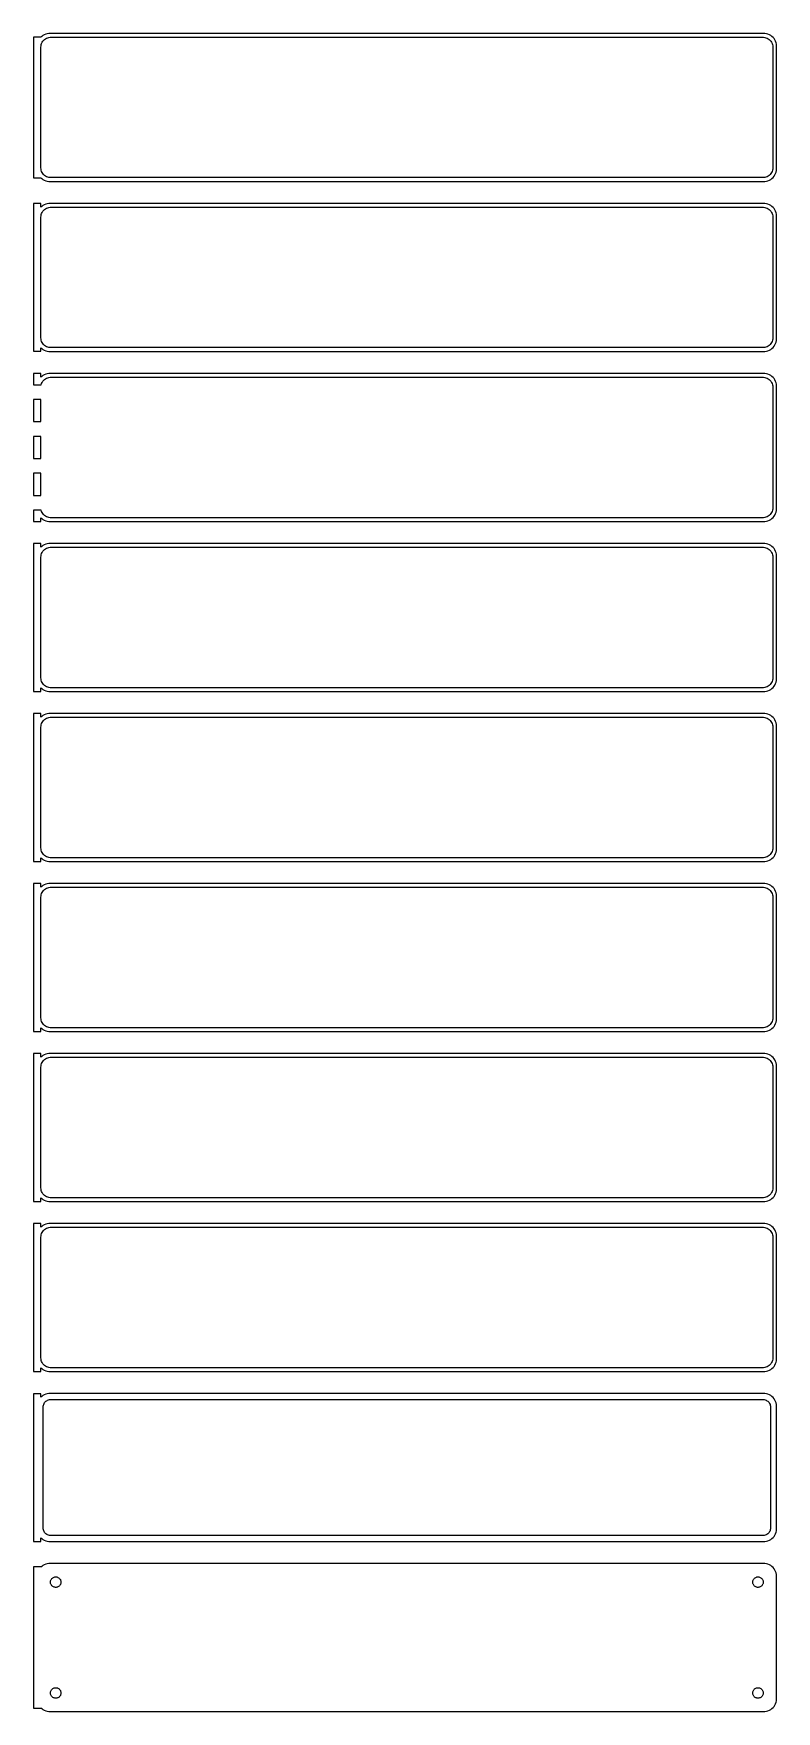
# Model space of a CAD drawing. Header units: metres. Extents: x -152 to 150, y 660 to 1341.
import ezdxf

# ---------------------------------------------------------------- set-up
doc = ezdxf.new("R2010")
doc.units = ezdxf.units.M

msp = doc.modelspace()

# ---------------------------------------------------------------- linework, layer by layer
for p, q in [((-148.5, 1339.56), (-151.5, 1339.56)), ((-151.5, 1339.56), (-151.5, 1282.44)), ((-148.187, 1339.85), (-148.5, 1339.56)), ((-148.5, 1335.5), (-148.468, 1336)), ((-148.5, 1286.5), (-148.5, 1335.5)), ((-148.468, 1336), (-148.374, 1336.49)), ((-148.374, 1336.49), (-148.219, 1336.97)), ((-148.219, 1336.97), (-148.005, 1337.43)), ((-147.679, 1340.22), (-148.187, 1339.85)), ((-148.005, 1337.43), (-147.736, 1337.85)), ((-147.736, 1337.85), (-147.416, 1338.24)), ((-147.129, 1340.52), (-147.679, 1340.22)), ((-147.416, 1338.24), (-147.05, 1338.58)), ((-146.545, 1340.76), (-147.129, 1340.52)), ((-147.05, 1338.58), (-146.643, 1338.88)), ((-146.643, 1338.88), (-146.203, 1339.12)), ((-145.937, 1340.91), (-146.545, 1340.76)), ((-146.203, 1339.12), (-145.736, 1339.3)), ((-145.314, 1340.99), (-145.937, 1340.91)), ((-145.736, 1339.3), (-145.25, 1339.43)), ((145.314, 1340.99), (-145.314, 1340.99)), ((-145.25, 1339.43), (-144.751, 1339.49)), ((-144.751, 1339.49), (144.751, 1339.49)), ((144.751, 1339.49), (145.25, 1339.43)), ((145.25, 1339.43), (145.736, 1339.3)), ((145.937, 1340.91), (145.314, 1340.99)), ((145.736, 1339.3), (146.203, 1339.12)), ((146.545, 1340.76), (145.937, 1340.91)), ((146.203, 1339.12), (146.643, 1338.88)), ((147.129, 1340.52), (146.545, 1340.76)), ((146.643, 1338.88), (147.05, 1338.58)), ((147.05, 1338.58), (147.416, 1338.24)), ((147.679, 1340.22), (147.129, 1340.52)), ((147.416, 1338.24), (147.736, 1337.85)), ((148.187, 1339.85), (147.679, 1340.22)), ((147.736, 1337.85), (148.005, 1337.43)), ((148.005, 1337.43), (148.219, 1336.97)), ((148.645, 1339.42), (148.187, 1339.85)), ((148.219, 1336.97), (148.374, 1336.49)), ((148.374, 1336.49), (148.468, 1336)), ((148.468, 1336), (148.5, 1335.5)), ((148.5, 1335.5), (148.5, 1286.5)), ((149.045, 1338.94), (148.645, 1339.42)), ((149.382, 1338.41), (149.045, 1338.94)), ((149.649, 1337.84), (149.382, 1338.41)), ((149.843, 1337.24), (149.649, 1337.84)), ((149.961, 1336.63), (149.843, 1337.24)), ((150, 1336), (149.961, 1336.63)), ((150, 1286), (150, 1336)), ((-151.5, 1282.44), (-148.5, 1282.44)), ((-148.468, 1286), (-148.5, 1286.5)), ((-148.5, 1282.44), (-148.187, 1282.15)), ((-148.374, 1285.51), (-148.468, 1286)), ((-148.219, 1285.03), (-148.374, 1285.51)), ((-148.005, 1284.57), (-148.219, 1285.03)), ((-148.187, 1282.15), (-147.679, 1281.78)), ((-147.736, 1284.15), (-148.005, 1284.57)), ((-147.416, 1283.76), (-147.736, 1284.15)), ((-147.679, 1281.78), (-147.129, 1281.48)), ((-147.05, 1283.42), (-147.416, 1283.76)), ((-147.129, 1281.48), (-146.545, 1281.24)), ((-146.643, 1283.12), (-147.05, 1283.42)), ((-146.203, 1282.88), (-146.643, 1283.12)), ((-146.545, 1281.24), (-145.937, 1281.09)), ((-145.736, 1282.7), (-146.203, 1282.88)), ((-145.937, 1281.09), (-145.314, 1281.01)), ((-145.25, 1282.57), (-145.736, 1282.7)), ((-145.314, 1281.01), (145.314, 1281.01)), ((-144.751, 1282.51), (-145.25, 1282.57)), ((144.751, 1282.51), (-144.751, 1282.51)), ((145.25, 1282.57), (144.751, 1282.51)), ((145.736, 1282.7), (145.25, 1282.57)), ((145.314, 1281.01), (145.937, 1281.09)), ((146.203, 1282.88), (145.736, 1282.7)), ((145.937, 1281.09), (146.545, 1281.24)), ((146.643, 1283.12), (146.203, 1282.88)), ((146.545, 1281.24), (147.129, 1281.48)), ((147.05, 1283.42), (146.643, 1283.12)), ((147.416, 1283.76), (147.05, 1283.42)), ((147.129, 1281.48), (147.679, 1281.78)), ((147.736, 1284.15), (147.416, 1283.76)), ((147.679, 1281.78), (148.187, 1282.15)), ((148.005, 1284.57), (147.736, 1284.15)), ((148.219, 1285.03), (148.005, 1284.57)), ((148.187, 1282.15), (148.645, 1282.58)), ((148.374, 1285.51), (148.219, 1285.03)), ((148.468, 1286), (148.374, 1285.51)), ((148.5, 1286.5), (148.468, 1286)), ((148.645, 1282.58), (149.045, 1283.06)), ((149.045, 1283.06), (149.382, 1283.59)), ((149.382, 1283.59), (149.649, 1284.16)), ((149.649, 1284.16), (149.843, 1284.76)), ((149.843, 1284.76), (149.961, 1285.37)), ((149.961, 1285.37), (150, 1286)), ((-148.5, 1271.97), (-151.5, 1271.97)), ((-151.5, 1271.97), (-151.5, 1212.03)), ((-148.5, 1270.56), (-148.5, 1271.97)), ((-148.187, 1270.85), (-148.5, 1270.56)), ((-148.5, 1266.5), (-148.468, 1267)), ((-148.468, 1267), (-148.374, 1267.49)), ((-148.374, 1267.49), (-148.219, 1267.97)), ((-148.219, 1267.97), (-148.005, 1268.43)), ((-147.679, 1271.22), (-148.187, 1270.85)), ((-148.005, 1268.43), (-147.736, 1268.85)), ((-147.736, 1268.85), (-147.416, 1269.24)), ((-147.129, 1271.52), (-147.679, 1271.22)), ((-147.416, 1269.24), (-147.05, 1269.58)), ((-146.545, 1271.76), (-147.129, 1271.52)), ((-147.05, 1269.58), (-146.643, 1269.88)), ((-146.643, 1269.88), (-146.203, 1270.12)), ((-145.937, 1271.91), (-146.545, 1271.76)), ((-146.203, 1270.12), (-145.736, 1270.3)), ((-145.314, 1271.99), (-145.937, 1271.91)), ((-145.736, 1270.3), (-145.25, 1270.43)), ((145.314, 1271.99), (-145.314, 1271.99)), ((-145.25, 1270.43), (-144.751, 1270.49)), ((-144.751, 1270.49), (144.751, 1270.49)), ((144.751, 1270.49), (145.25, 1270.43)), ((145.25, 1270.43), (145.736, 1270.3)), ((145.937, 1271.91), (145.314, 1271.99)), ((145.736, 1270.3), (146.203, 1270.12)), ((146.545, 1271.76), (145.937, 1271.91)), ((146.203, 1270.12), (146.643, 1269.88)), ((147.129, 1271.52), (146.545, 1271.76)), ((146.643, 1269.88), (147.05, 1269.58)), ((147.05, 1269.58), (147.416, 1269.24)), ((147.679, 1271.22), (147.129, 1271.52)), ((147.416, 1269.24), (147.736, 1268.85)), ((148.187, 1270.85), (147.679, 1271.22)), ((147.736, 1268.85), (148.005, 1268.43)), ((148.005, 1268.43), (148.219, 1267.97)), ((148.645, 1270.42), (148.187, 1270.85)), ((148.219, 1267.97), (148.374, 1267.49)), ((148.374, 1267.49), (148.468, 1267)), ((148.468, 1267), (148.5, 1266.5)), ((149.045, 1269.94), (148.645, 1270.42)), ((149.382, 1269.41), (149.045, 1269.94)), ((149.649, 1268.84), (149.382, 1269.41)), ((149.843, 1268.24), (149.649, 1268.84)), ((149.961, 1267.63), (149.843, 1268.24)), ((150, 1267), (149.961, 1267.63)), ((150, 1217), (150, 1267)), ((-148.5, 1217.5), (-148.5, 1266.5)), ((148.5, 1266.5), (148.5, 1217.5)), ((-148.468, 1217), (-148.5, 1217.5)), ((-148.5, 1212.03), (-148.5, 1213.44)), ((-148.5, 1213.44), (-148.187, 1213.15)), ((-148.374, 1216.51), (-148.468, 1217)), ((-148.219, 1216.03), (-148.374, 1216.51)), ((-148.005, 1215.57), (-148.219, 1216.03)), ((-148.187, 1213.15), (-147.679, 1212.78)), ((-147.736, 1215.15), (-148.005, 1215.57)), ((-147.416, 1214.76), (-147.736, 1215.15)), ((-147.679, 1212.78), (-147.129, 1212.48)), ((-147.05, 1214.42), (-147.416, 1214.76)), ((-147.129, 1212.48), (-146.545, 1212.24)), ((-146.643, 1214.12), (-147.05, 1214.42)), ((-146.203, 1213.88), (-146.643, 1214.12)), ((-146.545, 1212.24), (-145.937, 1212.09)), ((-145.736, 1213.7), (-146.203, 1213.88)), ((-145.25, 1213.57), (-145.736, 1213.7)), ((-144.751, 1213.51), (-145.25, 1213.57)), ((144.751, 1213.51), (-144.751, 1213.51)), ((145.25, 1213.57), (144.751, 1213.51)), ((145.736, 1213.7), (145.25, 1213.57)), ((146.203, 1213.88), (145.736, 1213.7)), ((145.937, 1212.09), (146.545, 1212.24)), ((146.643, 1214.12), (146.203, 1213.88)), ((146.545, 1212.24), (147.129, 1212.48)), ((147.05, 1214.42), (146.643, 1214.12)), ((147.416, 1214.76), (147.05, 1214.42)), ((147.129, 1212.48), (147.679, 1212.78)), ((147.736, 1215.15), (147.416, 1214.76)), ((147.679, 1212.78), (148.187, 1213.15)), ((148.005, 1215.57), (147.736, 1215.15)), ((148.219, 1216.03), (148.005, 1215.57)), ((148.187, 1213.15), (148.645, 1213.58)), ((148.374, 1216.51), (148.219, 1216.03)), ((148.468, 1217), (148.374, 1216.51)), ((148.5, 1217.5), (148.468, 1217)), ((148.645, 1213.58), (149.045, 1214.06)), ((149.045, 1214.06), (149.382, 1214.59)), ((149.382, 1214.59), (149.649, 1215.16)), ((149.649, 1215.16), (149.843, 1215.76)), ((149.843, 1215.76), (149.961, 1216.37)), ((149.961, 1216.37), (150, 1217)), ((-151.5, 1212.03), (-148.5, 1212.03)), ((-145.937, 1212.09), (-145.314, 1212.01)), ((-145.314, 1212.01), (145.314, 1212.01)), ((145.314, 1212.01), (145.937, 1212.09)), ((-148.5, 1202.99), (-151.5, 1202.99)), ((-151.5, 1202.99), (-151.5, 1198.49)), ((-148.5, 1201.56), (-148.5, 1202.99)), ((-148.187, 1201.85), (-148.5, 1201.56)), ((-148.374, 1198.49), (-148.219, 1198.97)), ((-148.219, 1198.97), (-148.005, 1199.43)), ((-147.679, 1202.22), (-148.187, 1201.85)), ((-148.005, 1199.43), (-147.736, 1199.85)), ((-147.736, 1199.85), (-147.416, 1200.24)), ((-147.129, 1202.52), (-147.679, 1202.22)), ((-147.416, 1200.24), (-147.05, 1200.58)), ((-146.545, 1202.76), (-147.129, 1202.52)), ((-147.05, 1200.58), (-146.643, 1200.88)), ((-146.643, 1200.88), (-146.203, 1201.12)), ((-145.937, 1202.91), (-146.545, 1202.76)), ((-146.203, 1201.12), (-145.736, 1201.3)), ((-145.314, 1202.99), (-145.937, 1202.91)), ((-145.736, 1201.3), (-145.25, 1201.43)), ((145.314, 1202.99), (-145.314, 1202.99)), ((-145.25, 1201.43), (-144.751, 1201.49)), ((-144.751, 1201.49), (144.751, 1201.49)), ((144.751, 1201.49), (145.25, 1201.43)), ((145.25, 1201.43), (145.736, 1201.3)), ((145.937, 1202.91), (145.314, 1202.99)), ((145.736, 1201.3), (146.203, 1201.12)), ((146.545, 1202.76), (145.937, 1202.91)), ((146.203, 1201.12), (146.643, 1200.88)), ((147.129, 1202.52), (146.545, 1202.76)), ((146.643, 1200.88), (147.05, 1200.58)), ((147.05, 1200.58), (147.416, 1200.24)), ((147.679, 1202.22), (147.129, 1202.52)), ((147.416, 1200.24), (147.736, 1199.85)), ((148.187, 1201.85), (147.679, 1202.22)), ((147.736, 1199.85), (148.005, 1199.43)), ((148.005, 1199.43), (148.219, 1198.97)), ((148.645, 1201.42), (148.187, 1201.85)), ((148.219, 1198.97), (148.374, 1198.49)), ((149.045, 1200.94), (148.645, 1201.42)), ((149.382, 1200.41), (149.045, 1200.94)), ((149.649, 1199.84), (149.382, 1200.41)), ((149.843, 1199.24), (149.649, 1199.84)), ((149.961, 1198.63), (149.843, 1199.24)), ((150, 1198), (149.961, 1198.63)), ((-151.5, 1198.49), (-148.374, 1198.49)), ((-148.5, 1192.51), (-151.5, 1192.51)), ((-151.5, 1192.51), (-151.5, 1183.49)), ((-148.5, 1183.49), (-148.5, 1192.51)), ((-148.374, 1198.49), (-148.374, 1198.49)), ((148.374, 1198.49), (148.468, 1198)), ((148.468, 1198), (148.5, 1197.5)), ((148.5, 1197.5), (148.5, 1148.5)), ((150, 1148), (150, 1198)), ((-151.5, 1183.49), (-148.5, 1183.49)), ((-148.5, 1177.51), (-151.5, 1177.51)), ((-151.5, 1177.51), (-151.5, 1168.49)), ((-148.5, 1168.49), (-148.5, 1177.51)), ((-151.5, 1168.49), (-148.5, 1168.49)), ((-148.5, 1162.51), (-151.5, 1162.51)), ((-151.5, 1162.51), (-151.5, 1153.49)), ((-148.5, 1153.49), (-148.5, 1162.51)), ((-151.5, 1153.49), (-148.5, 1153.49)), ((-148.374, 1147.51), (-151.5, 1147.51)), ((-151.5, 1147.51), (-151.5, 1143.01)), ((-148.5, 1144.44), (-148.187, 1144.15)), ((-148.5, 1143.01), (-148.5, 1144.44)), ((-148.219, 1147.03), (-148.374, 1147.51)), ((-148.374, 1147.51), (-148.374, 1147.51)), ((-148.005, 1146.57), (-148.219, 1147.03)), ((-148.187, 1144.15), (-147.679, 1143.78)), ((-147.736, 1146.15), (-148.005, 1146.57)), ((-147.416, 1145.76), (-147.736, 1146.15)), ((-147.05, 1145.42), (-147.416, 1145.76)), ((-146.643, 1145.12), (-147.05, 1145.42)), ((-146.203, 1144.88), (-146.643, 1145.12)), ((-145.736, 1144.7), (-146.203, 1144.88)), ((-145.25, 1144.57), (-145.736, 1144.7)), ((-144.751, 1144.51), (-145.25, 1144.57)), ((144.751, 1144.51), (-144.751, 1144.51)), ((145.25, 1144.57), (144.751, 1144.51)), ((145.736, 1144.7), (145.25, 1144.57)), ((146.203, 1144.88), (145.736, 1144.7)), ((146.643, 1145.12), (146.203, 1144.88)), ((147.05, 1145.42), (146.643, 1145.12)), ((147.416, 1145.76), (147.05, 1145.42)), ((147.736, 1146.15), (147.416, 1145.76)), ((147.679, 1143.78), (148.187, 1144.15)), ((148.005, 1146.57), (147.736, 1146.15)), ((148.219, 1147.03), (148.005, 1146.57)), ((148.187, 1144.15), (148.645, 1144.58)), ((148.374, 1147.51), (148.219, 1147.03)), ((148.468, 1148), (148.374, 1147.51)), ((148.5, 1148.5), (148.468, 1148)), ((148.645, 1144.58), (149.045, 1145.06)), ((149.045, 1145.06), (149.382, 1145.59)), ((149.382, 1145.59), (149.649, 1146.16)), ((149.649, 1146.16), (149.843, 1146.76)), ((149.843, 1146.76), (149.961, 1147.37)), ((149.961, 1147.37), (150, 1148)), ((-151.5, 1143.01), (-148.5, 1143.01)), ((-147.679, 1143.78), (-147.129, 1143.48)), ((-147.129, 1143.48), (-146.545, 1143.24)), ((-146.545, 1143.24), (-145.937, 1143.09)), ((-145.937, 1143.09), (-145.314, 1143.01)), ((-145.314, 1143.01), (145.314, 1143.01)), ((145.314, 1143.01), (145.937, 1143.09)), ((145.937, 1143.09), (146.545, 1143.24)), ((146.545, 1143.24), (147.129, 1143.48)), ((147.129, 1143.48), (147.679, 1143.78)), ((-148.5, 1133.99), (-151.5, 1133.99)), ((-151.5, 1133.99), (-151.5, 1074.01)), ((-148.5, 1132.56), (-148.5, 1133.99)), ((-148.187, 1132.85), (-148.5, 1132.56)), ((-148.219, 1129.97), (-148.005, 1130.43)), ((-147.679, 1133.22), (-148.187, 1132.85)), ((-148.005, 1130.43), (-147.736, 1130.85)), ((-147.736, 1130.85), (-147.416, 1131.24)), ((-147.129, 1133.52), (-147.679, 1133.22)), ((-147.416, 1131.24), (-147.05, 1131.58)), ((-146.545, 1133.76), (-147.129, 1133.52)), ((-147.05, 1131.58), (-146.643, 1131.88)), ((-146.643, 1131.88), (-146.203, 1132.12)), ((-145.937, 1133.91), (-146.545, 1133.76)), ((-146.203, 1132.12), (-145.736, 1132.3)), ((-145.314, 1133.99), (-145.937, 1133.91)), ((-145.736, 1132.3), (-145.25, 1132.43)), ((145.314, 1133.99), (-145.314, 1133.99)), ((-145.25, 1132.43), (-144.751, 1132.49)), ((-144.751, 1132.49), (144.751, 1132.49)), ((144.751, 1132.49), (145.25, 1132.43)), ((145.25, 1132.43), (145.736, 1132.3)), ((145.937, 1133.91), (145.314, 1133.99)), ((145.736, 1132.3), (146.203, 1132.12)), ((146.545, 1133.76), (145.937, 1133.91)), ((146.203, 1132.12), (146.643, 1131.88)), ((147.129, 1133.52), (146.545, 1133.76)), ((146.643, 1131.88), (147.05, 1131.58)), ((147.05, 1131.58), (147.416, 1131.24)), ((147.679, 1133.22), (147.129, 1133.52)), ((147.416, 1131.24), (147.736, 1130.85)), ((148.187, 1132.85), (147.679, 1133.22)), ((147.736, 1130.85), (148.005, 1130.43)), ((148.005, 1130.43), (148.219, 1129.97)), ((148.645, 1132.42), (148.187, 1132.85)), ((149.045, 1131.94), (148.645, 1132.42)), ((149.382, 1131.41), (149.045, 1131.94)), ((149.649, 1130.84), (149.382, 1131.41)), ((149.843, 1130.24), (149.649, 1130.84)), ((-148.5, 1128.5), (-148.468, 1129)), ((-148.5, 1079.5), (-148.5, 1128.5)), ((-148.468, 1129), (-148.374, 1129.49)), ((-148.374, 1129.49), (-148.219, 1129.97)), ((148.219, 1129.97), (148.374, 1129.49)), ((148.374, 1129.49), (148.468, 1129)), ((148.468, 1129), (148.5, 1128.5)), ((148.5, 1128.5), (148.5, 1079.5)), ((149.961, 1129.63), (149.843, 1130.24)), ((150, 1129), (149.961, 1129.63)), ((150, 1079), (150, 1129)), ((-148.468, 1079), (-148.5, 1079.5)), ((-148.374, 1078.51), (-148.468, 1079)), ((-148.219, 1078.03), (-148.374, 1078.51)), ((-148.005, 1077.57), (-148.219, 1078.03)), ((-147.736, 1077.15), (-148.005, 1077.57)), ((-147.416, 1076.76), (-147.736, 1077.15)), ((-147.05, 1076.42), (-147.416, 1076.76)), ((-146.643, 1076.12), (-147.05, 1076.42)), ((-146.203, 1075.88), (-146.643, 1076.12)), ((146.643, 1076.12), (146.203, 1075.88)), ((147.05, 1076.42), (146.643, 1076.12)), ((147.416, 1076.76), (147.05, 1076.42)), ((147.736, 1077.15), (147.416, 1076.76)), ((148.005, 1077.57), (147.736, 1077.15)), ((148.219, 1078.03), (148.005, 1077.57)), ((148.374, 1078.51), (148.219, 1078.03)), ((148.468, 1079), (148.374, 1078.51)), ((148.5, 1079.5), (148.468, 1079)), ((148.645, 1075.58), (149.045, 1076.06)), ((149.045, 1076.06), (149.382, 1076.59)), ((149.382, 1076.59), (149.649, 1077.16)), ((149.649, 1077.16), (149.843, 1077.76)), ((149.843, 1077.76), (149.961, 1078.37)), ((149.961, 1078.37), (150, 1079)), ((-151.5, 1074.01), (-148.5, 1074.01)), ((-148.5, 1075.44), (-148.187, 1075.15)), ((-148.5, 1074.01), (-148.5, 1075.44)), ((-148.187, 1075.15), (-147.679, 1074.78)), ((-147.679, 1074.78), (-147.129, 1074.48)), ((-147.129, 1074.48), (-146.545, 1074.24)), ((-146.545, 1074.24), (-145.937, 1074.09)), ((-145.736, 1075.7), (-146.203, 1075.88)), ((-145.937, 1074.09), (-145.314, 1074.01)), ((-145.25, 1075.57), (-145.736, 1075.7)), ((-145.314, 1074.01), (145.314, 1074.01)), ((-144.751, 1075.51), (-145.25, 1075.57)), ((144.751, 1075.51), (-144.751, 1075.51)), ((145.25, 1075.57), (144.751, 1075.51)), ((145.736, 1075.7), (145.25, 1075.57)), ((145.314, 1074.01), (145.937, 1074.09)), ((146.203, 1075.88), (145.736, 1075.7)), ((145.937, 1074.09), (146.545, 1074.24)), ((146.545, 1074.24), (147.129, 1074.48)), ((147.129, 1074.48), (147.679, 1074.78)), ((147.679, 1074.78), (148.187, 1075.15)), ((148.187, 1075.15), (148.645, 1075.58)), ((-148.5, 1064.99), (-151.5, 1064.99)), ((-151.5, 1064.99), (-151.5, 1005.01)), ((-148.5, 1063.56), (-148.5, 1064.99)), ((-148.187, 1063.85), (-148.5, 1063.56)), ((-147.679, 1064.22), (-148.187, 1063.85)), ((-147.129, 1064.52), (-147.679, 1064.22)), ((-147.416, 1062.24), (-147.05, 1062.58)), ((-146.545, 1064.76), (-147.129, 1064.52)), ((-147.05, 1062.58), (-146.643, 1062.88)), ((-146.643, 1062.88), (-146.203, 1063.12)), ((-145.937, 1064.91), (-146.545, 1064.76)), ((-146.203, 1063.12), (-145.736, 1063.3)), ((-145.314, 1064.99), (-145.937, 1064.91)), ((-145.736, 1063.3), (-145.25, 1063.43)), ((145.314, 1064.99), (-145.314, 1064.99)), ((-145.25, 1063.43), (-144.751, 1063.49)), ((-144.751, 1063.49), (144.751, 1063.49)), ((144.751, 1063.49), (145.25, 1063.43)), ((145.25, 1063.43), (145.736, 1063.3)), ((145.937, 1064.91), (145.314, 1064.99)), ((145.736, 1063.3), (146.203, 1063.12)), ((146.545, 1064.76), (145.937, 1064.91)), ((146.203, 1063.12), (146.643, 1062.88)), ((147.129, 1064.52), (146.545, 1064.76)), ((146.643, 1062.88), (147.05, 1062.58)), ((147.05, 1062.58), (147.416, 1062.24)), ((147.679, 1064.22), (147.129, 1064.52)), ((148.187, 1063.85), (147.679, 1064.22)), ((148.645, 1063.42), (148.187, 1063.85)), ((149.045, 1062.94), (148.645, 1063.42)), ((149.382, 1062.41), (149.045, 1062.94)), ((149.649, 1061.84), (149.382, 1062.41)), ((-148.5, 1059.5), (-148.468, 1060)), ((-148.5, 1010.5), (-148.5, 1059.5)), ((-148.468, 1060), (-148.374, 1060.49)), ((-148.374, 1060.49), (-148.219, 1060.97)), ((-148.219, 1060.97), (-148.005, 1061.43)), ((-148.005, 1061.43), (-147.736, 1061.85)), ((-147.736, 1061.85), (-147.416, 1062.24)), ((147.416, 1062.24), (147.736, 1061.85)), ((147.736, 1061.85), (148.005, 1061.43)), ((148.005, 1061.43), (148.219, 1060.97)), ((148.219, 1060.97), (148.374, 1060.49)), ((148.374, 1060.49), (148.468, 1060)), ((148.468, 1060), (148.5, 1059.5)), ((148.5, 1059.5), (148.5, 1010.5)), ((149.843, 1061.24), (149.649, 1061.84)), ((149.961, 1060.63), (149.843, 1061.24)), ((150, 1060), (149.961, 1060.63)), ((150, 1010), (150, 1060)), ((-148.468, 1010), (-148.5, 1010.5)), ((-148.374, 1009.51), (-148.468, 1010)), ((-148.219, 1009.03), (-148.374, 1009.51)), ((-148.005, 1008.57), (-148.219, 1009.03)), ((-147.736, 1008.15), (-148.005, 1008.57)), ((-147.416, 1007.76), (-147.736, 1008.15)), ((147.736, 1008.15), (147.416, 1007.76)), ((148.005, 1008.57), (147.736, 1008.15)), ((148.219, 1009.03), (148.005, 1008.57)), ((148.374, 1009.51), (148.219, 1009.03)), ((148.468, 1010), (148.374, 1009.51)), ((148.5, 1010.5), (148.468, 1010)), ((149.382, 1007.59), (149.649, 1008.16)), ((149.649, 1008.16), (149.843, 1008.76)), ((149.843, 1008.76), (149.961, 1009.37)), ((149.961, 1009.37), (150, 1010)), ((-151.5, 1005.01), (-148.5, 1005.01)), ((-148.5, 1006.44), (-148.187, 1006.15)), ((-148.5, 1005.01), (-148.5, 1006.44)), ((-148.187, 1006.15), (-147.679, 1005.78)), ((-147.679, 1005.78), (-147.129, 1005.48)), ((-147.05, 1007.42), (-147.416, 1007.76)), ((-147.129, 1005.48), (-146.545, 1005.24)), ((-146.643, 1007.12), (-147.05, 1007.42)), ((-146.203, 1006.88), (-146.643, 1007.12)), ((-146.545, 1005.24), (-145.937, 1005.09)), ((-145.736, 1006.7), (-146.203, 1006.88)), ((-145.937, 1005.09), (-145.314, 1005.01)), ((-145.25, 1006.57), (-145.736, 1006.7)), ((-145.314, 1005.01), (145.314, 1005.01)), ((-144.751, 1006.51), (-145.25, 1006.57)), ((144.751, 1006.51), (-144.751, 1006.51)), ((145.25, 1006.57), (144.751, 1006.51)), ((145.736, 1006.7), (145.25, 1006.57)), ((145.314, 1005.01), (145.937, 1005.09)), ((146.203, 1006.88), (145.736, 1006.7)), ((145.937, 1005.09), (146.545, 1005.24)), ((146.643, 1007.12), (146.203, 1006.88)), ((146.545, 1005.24), (147.129, 1005.48)), ((147.05, 1007.42), (146.643, 1007.12)), ((147.416, 1007.76), (147.05, 1007.42)), ((147.129, 1005.48), (147.679, 1005.78)), ((147.679, 1005.78), (148.187, 1006.15)), ((148.187, 1006.15), (148.645, 1006.58)), ((148.645, 1006.58), (149.045, 1007.06)), ((149.045, 1007.06), (149.382, 1007.59)), ((-148.5, 995.99), (-151.5, 995.99)), ((-151.5, 995.99), (-151.5, 936.01)), ((-148.5, 994.559), (-148.5, 995.99)), ((-148.187, 994.853), (-148.5, 994.559)), ((-147.679, 995.222), (-148.187, 994.853)), ((-147.129, 995.524), (-147.679, 995.222)), ((-146.545, 995.755), (-147.129, 995.524)), ((-145.937, 995.911), (-146.545, 995.755)), ((-146.203, 994.119), (-145.736, 994.304)), ((-145.314, 995.99), (-145.937, 995.911)), ((-145.736, 994.304), (-145.25, 994.429)), ((145.314, 995.99), (-145.314, 995.99)), ((-145.25, 994.429), (-144.751, 994.492)), ((-144.751, 994.492), (144.751, 994.492)), ((144.751, 994.492), (145.25, 994.429)), ((145.25, 994.429), (145.736, 994.304)), ((145.937, 995.911), (145.314, 995.99)), ((145.736, 994.304), (146.203, 994.119)), ((146.545, 995.755), (145.937, 995.911)), ((147.129, 995.524), (146.545, 995.755)), ((147.679, 995.222), (147.129, 995.524)), ((148.187, 994.853), (147.679, 995.222)), ((148.645, 994.423), (148.187, 994.853)), ((149.045, 993.939), (148.645, 994.423)), ((-148.5, 990.5), (-148.468, 991.001)), ((-148.5, 941.5), (-148.5, 990.5)), ((-148.468, 991.001), (-148.374, 991.495)), ((-148.374, 991.495), (-148.219, 991.972)), ((-148.219, 991.972), (-148.005, 992.427)), ((-148.005, 992.427), (-147.736, 992.851)), ((-147.736, 992.851), (-147.416, 993.238)), ((-147.416, 993.238), (-147.05, 993.582)), ((-147.05, 993.582), (-146.643, 993.877)), ((-146.643, 993.877), (-146.203, 994.119)), ((146.203, 994.119), (146.643, 993.877)), ((146.643, 993.877), (147.05, 993.582)), ((147.05, 993.582), (147.416, 993.238)), ((147.416, 993.238), (147.736, 992.851)), ((147.736, 992.851), (148.005, 992.427)), ((148.005, 992.427), (148.219, 991.972)), ((148.219, 991.972), (148.374, 991.495)), ((148.374, 991.495), (148.468, 991.001)), ((148.468, 991.001), (148.5, 990.5)), ((148.5, 990.5), (148.5, 941.5)), ((149.382, 993.409), (149.045, 993.939)), ((149.649, 992.841), (149.382, 993.409)), ((149.843, 992.243), (149.649, 992.841)), ((149.961, 991.627), (149.843, 992.243)), ((150, 991), (149.961, 991.627)), ((150, 941), (150, 991)), ((-148.468, 940.999), (-148.5, 941.5)), ((-148.374, 940.505), (-148.468, 940.999)), ((-148.219, 940.028), (-148.374, 940.505)), ((-148.005, 939.573), (-148.219, 940.028)), ((148.219, 940.028), (148.005, 939.573)), ((148.374, 940.505), (148.219, 940.028)), ((148.468, 940.999), (148.374, 940.505)), ((148.5, 941.5), (148.468, 940.999)), ((149.649, 939.159), (149.843, 939.757)), ((149.843, 939.757), (149.961, 940.373)), ((149.961, 940.373), (150, 941)), ((-151.5, 936.01), (-148.5, 936.01)), ((-148.5, 937.441), (-148.187, 937.147)), ((-148.5, 936.01), (-148.5, 937.441)), ((-148.187, 937.147), (-147.679, 936.778)), ((-147.736, 939.149), (-148.005, 939.573)), ((-147.416, 938.762), (-147.736, 939.149)), ((-147.679, 936.778), (-147.129, 936.476)), ((-147.05, 938.418), (-147.416, 938.762)), ((-147.129, 936.476), (-146.545, 936.245)), ((-146.643, 938.123), (-147.05, 938.418)), ((-146.203, 937.881), (-146.643, 938.123)), ((-146.545, 936.245), (-145.937, 936.089)), ((-145.736, 937.696), (-146.203, 937.881)), ((-145.937, 936.089), (-145.314, 936.01)), ((-145.25, 937.571), (-145.736, 937.696)), ((-145.314, 936.01), (145.314, 936.01)), ((-144.751, 937.508), (-145.25, 937.571)), ((144.751, 937.508), (-144.751, 937.508)), ((145.25, 937.571), (144.751, 937.508)), ((145.736, 937.696), (145.25, 937.571)), ((145.314, 936.01), (145.937, 936.089)), ((146.203, 937.881), (145.736, 937.696)), ((145.937, 936.089), (146.545, 936.245)), ((146.643, 938.123), (146.203, 937.881)), ((146.545, 936.245), (147.129, 936.476)), ((147.05, 938.418), (146.643, 938.123)), ((147.416, 938.762), (147.05, 938.418)), ((147.129, 936.476), (147.679, 936.778)), ((147.736, 939.149), (147.416, 938.762)), ((147.679, 936.778), (148.187, 937.147)), ((148.005, 939.573), (147.736, 939.149)), ((148.187, 937.147), (148.645, 937.577)), ((148.645, 937.577), (149.045, 938.061)), ((149.045, 938.061), (149.382, 938.591)), ((149.382, 938.591), (149.649, 939.159)), ((-148.5, 926.99), (-151.5, 926.99)), ((-151.5, 926.99), (-151.5, 867.01)), ((-148.5, 925.559), (-148.5, 926.99)), ((-147.679, 926.222), (-148.187, 925.853)), ((-147.129, 926.524), (-147.679, 926.222)), ((-146.545, 926.755), (-147.129, 926.524)), ((-145.937, 926.911), (-146.545, 926.755)), ((-145.314, 926.99), (-145.937, 926.911)), ((145.314, 926.99), (-145.314, 926.99)), ((145.937, 926.911), (145.314, 926.99)), ((146.545, 926.755), (145.937, 926.911)), ((147.129, 926.524), (146.545, 926.755)), ((147.679, 926.222), (147.129, 926.524)), ((148.187, 925.853), (147.679, 926.222)), ((-148.187, 925.853), (-148.5, 925.559)), ((-148.5, 921.5), (-148.468, 922.001)), ((-148.5, 872.5), (-148.5, 921.5)), ((-148.468, 922.001), (-148.374, 922.495)), ((-148.374, 922.495), (-148.219, 922.972)), ((-148.219, 922.972), (-148.005, 923.427)), ((-148.005, 923.427), (-147.736, 923.851)), ((-147.736, 923.851), (-147.416, 924.238)), ((-147.416, 924.238), (-147.05, 924.582)), ((-147.05, 924.582), (-146.643, 924.877)), ((-146.643, 924.877), (-146.203, 925.119)), ((-146.203, 925.119), (-145.736, 925.304)), ((-145.736, 925.304), (-145.25, 925.429)), ((-145.25, 925.429), (-144.751, 925.492)), ((-144.751, 925.492), (144.751, 925.492)), ((144.751, 925.492), (145.25, 925.429)), ((145.25, 925.429), (145.736, 925.304)), ((145.736, 925.304), (146.203, 925.119)), ((146.203, 925.119), (146.643, 924.877)), ((146.643, 924.877), (147.05, 924.582)), ((147.05, 924.582), (147.416, 924.238)), ((147.416, 924.238), (147.736, 923.851)), ((147.736, 923.851), (148.005, 923.427)), ((148.005, 923.427), (148.219, 922.972)), ((148.645, 925.423), (148.187, 925.853)), ((148.219, 922.972), (148.374, 922.495)), ((148.374, 922.495), (148.468, 922.001)), ((148.468, 922.001), (148.5, 921.5)), ((148.5, 921.5), (148.5, 872.5)), ((149.045, 924.939), (148.645, 925.423)), ((149.382, 924.409), (149.045, 924.939)), ((149.649, 923.841), (149.382, 924.409)), ((149.843, 923.243), (149.649, 923.841)), ((149.961, 922.627), (149.843, 923.243)), ((150, 922), (149.961, 922.627)), ((150, 872), (150, 922)), ((-148.468, 871.999), (-148.5, 872.5)), ((-148.374, 871.505), (-148.468, 871.999)), ((148.468, 871.999), (148.374, 871.505)), ((148.5, 872.5), (148.468, 871.999)), ((149.961, 871.373), (150, 872)), ((-151.5, 867.01), (-148.5, 867.01)), ((-148.5, 868.441), (-148.187, 868.147)), ((-148.5, 867.01), (-148.5, 868.441)), ((-148.219, 871.028), (-148.374, 871.505)), ((-148.005, 870.573), (-148.219, 871.028)), ((-148.187, 868.147), (-147.679, 867.778)), ((-147.736, 870.149), (-148.005, 870.573)), ((-147.416, 869.762), (-147.736, 870.149)), ((-147.679, 867.778), (-147.129, 867.476)), ((-147.05, 869.418), (-147.416, 869.762)), ((-147.129, 867.476), (-146.545, 867.245)), ((-146.643, 869.123), (-147.05, 869.418)), ((-146.203, 868.881), (-146.643, 869.123)), ((-146.545, 867.245), (-145.937, 867.089)), ((-145.736, 868.696), (-146.203, 868.881)), ((-145.937, 867.089), (-145.314, 867.01)), ((-145.25, 868.571), (-145.736, 868.696)), ((-145.314, 867.01), (145.314, 867.01)), ((-144.751, 868.508), (-145.25, 868.571)), ((144.751, 868.508), (-144.751, 868.508)), ((145.25, 868.571), (144.751, 868.508)), ((145.736, 868.696), (145.25, 868.571)), ((145.314, 867.01), (145.937, 867.089)), ((146.203, 868.881), (145.736, 868.696)), ((145.937, 867.089), (146.545, 867.245)), ((146.643, 869.123), (146.203, 868.881)), ((146.545, 867.245), (147.129, 867.476)), ((147.05, 869.418), (146.643, 869.123)), ((147.416, 869.762), (147.05, 869.418)), ((147.129, 867.476), (147.679, 867.778)), ((147.736, 870.149), (147.416, 869.762)), ((147.679, 867.778), (148.187, 868.147)), ((148.005, 870.573), (147.736, 870.149)), ((148.219, 871.028), (148.005, 870.573)), ((148.187, 868.147), (148.645, 868.577)), ((148.374, 871.505), (148.219, 871.028)), ((148.645, 868.577), (149.045, 869.061)), ((149.045, 869.061), (149.382, 869.591)), ((149.382, 869.591), (149.649, 870.159)), ((149.649, 870.159), (149.843, 870.757)), ((149.843, 870.757), (149.961, 871.373)), ((-148.5, 857.99), (-151.5, 857.99)), ((-151.5, 857.99), (-151.5, 798.01)), ((-148.5, 856.559), (-148.5, 857.99)), ((-148.187, 856.853), (-148.5, 856.559)), ((-148.5, 852.5), (-148.468, 853.001)), ((-148.5, 803.5), (-148.5, 852.5)), ((-148.468, 853.001), (-148.374, 853.495)), ((-148.374, 853.495), (-148.219, 853.972)), ((-148.219, 853.972), (-148.005, 854.427)), ((-147.679, 857.222), (-148.187, 856.853)), ((-148.005, 854.427), (-147.736, 854.851)), ((-147.736, 854.851), (-147.416, 855.238)), ((-147.129, 857.524), (-147.679, 857.222)), ((-147.416, 855.238), (-147.05, 855.582)), ((-146.545, 857.755), (-147.129, 857.524)), ((-147.05, 855.582), (-146.643, 855.877)), ((-146.643, 855.877), (-146.203, 856.119)), ((-145.937, 857.911), (-146.545, 857.755)), ((-146.203, 856.119), (-145.736, 856.304)), ((-145.314, 857.99), (-145.937, 857.911)), ((-145.736, 856.304), (-145.25, 856.429)), ((145.314, 857.99), (-145.314, 857.99)), ((-145.25, 856.429), (-144.751, 856.492)), ((-144.751, 856.492), (144.751, 856.492)), ((144.751, 856.492), (145.25, 856.429)), ((145.25, 856.429), (145.736, 856.304)), ((145.937, 857.911), (145.314, 857.99)), ((145.736, 856.304), (146.203, 856.119)), ((146.545, 857.755), (145.937, 857.911)), ((146.203, 856.119), (146.643, 855.877)), ((147.129, 857.524), (146.545, 857.755)), ((146.643, 855.877), (147.05, 855.582)), ((147.05, 855.582), (147.416, 855.238)), ((147.679, 857.222), (147.129, 857.524)), ((147.416, 855.238), (147.736, 854.851)), ((148.187, 856.853), (147.679, 857.222)), ((147.736, 854.851), (148.005, 854.427)), ((148.005, 854.427), (148.219, 853.972)), ((148.645, 856.423), (148.187, 856.853)), ((148.219, 853.972), (148.374, 853.495)), ((148.374, 853.495), (148.468, 853.001)), ((148.468, 853.001), (148.5, 852.5)), ((148.5, 852.5), (148.5, 803.5)), ((149.045, 855.939), (148.645, 856.423)), ((149.382, 855.409), (149.045, 855.939)), ((149.649, 854.841), (149.382, 855.409)), ((149.843, 854.243), (149.649, 854.841)), ((149.961, 853.627), (149.843, 854.243)), ((150, 853), (149.961, 853.627)), ((150, 803), (150, 853)), ((-151.5, 798.01), (-148.5, 798.01)), ((-148.468, 802.999), (-148.5, 803.5)), ((-148.5, 799.441), (-148.187, 799.147)), ((-148.5, 798.01), (-148.5, 799.441)), ((-148.374, 802.505), (-148.468, 802.999)), ((-148.219, 802.028), (-148.374, 802.505)), ((-148.005, 801.573), (-148.219, 802.028)), ((-148.187, 799.147), (-147.679, 798.778)), ((-147.736, 801.149), (-148.005, 801.573)), ((-147.416, 800.762), (-147.736, 801.149)), ((-147.679, 798.778), (-147.129, 798.476)), ((-147.05, 800.418), (-147.416, 800.762)), ((-147.129, 798.476), (-146.545, 798.245)), ((-146.643, 800.123), (-147.05, 800.418)), ((-146.203, 799.881), (-146.643, 800.123)), ((-146.545, 798.245), (-145.937, 798.089)), ((-145.736, 799.696), (-146.203, 799.881)), ((-145.937, 798.089), (-145.314, 798.01)), ((-145.25, 799.571), (-145.736, 799.696)), ((-145.314, 798.01), (145.314, 798.01)), ((-144.751, 799.508), (-145.25, 799.571)), ((144.751, 799.508), (-144.751, 799.508)), ((145.25, 799.571), (144.751, 799.508)), ((145.736, 799.696), (145.25, 799.571)), ((145.314, 798.01), (145.937, 798.089)), ((146.203, 799.881), (145.736, 799.696)), ((145.937, 798.089), (146.545, 798.245)), ((146.643, 800.123), (146.203, 799.881)), ((146.545, 798.245), (147.129, 798.476)), ((147.05, 800.418), (146.643, 800.123)), ((147.416, 800.762), (147.05, 800.418)), ((147.129, 798.476), (147.679, 798.778)), ((147.736, 801.149), (147.416, 800.762)), ((147.679, 798.778), (148.187, 799.147)), ((148.005, 801.573), (147.736, 801.149)), ((148.219, 802.028), (148.005, 801.573)), ((148.187, 799.147), (148.645, 799.577)), ((148.374, 802.505), (148.219, 802.028)), ((148.468, 802.999), (148.374, 802.505)), ((148.5, 803.5), (148.468, 802.999)), ((148.645, 799.577), (149.045, 800.061)), ((149.045, 800.061), (149.382, 800.591)), ((149.382, 800.591), (149.649, 801.159)), ((149.649, 801.159), (149.843, 801.757)), ((149.843, 801.757), (149.961, 802.373)), ((149.961, 802.373), (150, 803)), ((-148.5, 788.979), (-151.5, 788.979)), ((-151.5, 788.979), (-151.5, 729.021)), ((-148.5, 787.559), (-148.5, 788.979)), ((-148.187, 787.853), (-148.5, 787.559)), ((-147.679, 788.222), (-148.187, 787.853)), ((-147.129, 788.524), (-147.679, 788.222)), ((-147.613, 783.5), (-147.588, 783.89)), ((-147.613, 734.5), (-147.613, 783.5)), ((-147.588, 783.89), (-147.515, 784.274)), ((-147.515, 784.274), (-147.394, 784.646)), ((-147.394, 784.646), (-147.228, 785)), ((-147.228, 785), (-147.018, 785.33)), ((-146.545, 788.755), (-147.129, 788.524)), ((-147.018, 785.33), (-146.769, 785.631)), ((-146.769, 785.631), (-146.484, 785.899)), ((-145.937, 788.911), (-146.545, 788.755)), ((-146.484, 785.899), (-146.168, 786.128)), ((-146.168, 786.128), (-145.825, 786.317)), ((-145.314, 788.99), (-145.937, 788.911)), ((-145.825, 786.317), (-145.462, 786.461)), ((-145.462, 786.461), (-145.083, 786.558)), ((145.314, 788.99), (-145.314, 788.99)), ((-145.083, 786.558), (-144.695, 786.607)), ((-144.695, 786.607), (144.695, 786.607)), ((144.695, 786.607), (145.083, 786.558)), ((145.083, 786.558), (145.462, 786.461)), ((145.937, 788.911), (145.314, 788.99)), ((145.462, 786.461), (145.825, 786.317)), ((145.825, 786.317), (146.168, 786.128)), ((146.545, 788.755), (145.937, 788.911)), ((146.168, 786.128), (146.484, 785.899)), ((146.484, 785.899), (146.769, 785.631)), ((147.129, 788.524), (146.545, 788.755)), ((146.769, 785.631), (147.018, 785.33)), ((147.018, 785.33), (147.228, 785)), ((147.679, 788.222), (147.129, 788.524)), ((147.228, 785), (147.394, 784.646)), ((147.394, 784.646), (147.515, 784.274)), ((147.515, 784.274), (147.588, 783.89)), ((147.588, 783.89), (147.613, 783.5)), ((147.613, 783.5), (147.613, 734.5)), ((148.187, 787.853), (147.679, 788.222)), ((148.645, 787.423), (148.187, 787.853)), ((149.045, 786.939), (148.645, 787.423)), ((149.382, 786.409), (149.045, 786.939)), ((149.649, 785.841), (149.382, 786.409)), ((149.843, 785.243), (149.649, 785.841)), ((149.961, 784.627), (149.843, 785.243)), ((150, 784), (149.961, 784.627)), ((150, 734), (150, 784)), ((-151.5, 729.021), (-148.5, 729.021)), ((-148.5, 729.021), (-148.5, 730.441)), ((-148.5, 730.441), (-148.187, 730.147)), ((-148.187, 730.147), (-147.679, 729.778)), ((-147.679, 729.778), (-147.129, 729.476)), ((-147.588, 734.11), (-147.613, 734.5)), ((-147.515, 733.726), (-147.588, 734.11)), ((-147.394, 733.354), (-147.515, 733.726)), ((-147.228, 733), (-147.394, 733.354)), ((-147.018, 732.67), (-147.228, 733)), ((-147.129, 729.476), (-146.545, 729.245)), ((-146.769, 732.369), (-147.018, 732.67)), ((-146.484, 732.101), (-146.769, 732.369)), ((-146.545, 729.245), (-145.937, 729.089)), ((-146.168, 731.872), (-146.484, 732.101)), ((-145.825, 731.683), (-146.168, 731.872)), ((-145.937, 729.089), (-145.314, 729.01)), ((-145.462, 731.539), (-145.825, 731.683)), ((-145.083, 731.442), (-145.462, 731.539)), ((-145.314, 729.01), (145.314, 729.01)), ((-144.695, 731.393), (-145.083, 731.442)), ((144.695, 731.393), (-144.695, 731.393)), ((145.083, 731.442), (144.695, 731.393)), ((145.462, 731.539), (145.083, 731.442)), ((145.314, 729.01), (145.937, 729.089)), ((145.825, 731.683), (145.462, 731.539)), ((146.168, 731.872), (145.825, 731.683)), ((145.937, 729.089), (146.545, 729.245)), ((146.484, 732.101), (146.168, 731.872)), ((146.769, 732.369), (146.484, 732.101)), ((146.545, 729.245), (147.129, 729.476)), ((147.018, 732.67), (146.769, 732.369)), ((147.228, 733), (147.018, 732.67)), ((147.129, 729.476), (147.679, 729.778)), ((147.394, 733.354), (147.228, 733)), ((147.515, 733.726), (147.394, 733.354)), ((147.588, 734.11), (147.515, 733.726)), ((147.613, 734.5), (147.588, 734.11)), ((147.679, 729.778), (148.187, 730.147)), ((148.187, 730.147), (148.645, 730.577)), ((148.645, 730.577), (149.045, 731.061)), ((149.045, 731.061), (149.382, 731.591)), ((149.382, 731.591), (149.649, 732.159)), ((149.649, 732.159), (149.843, 732.757)), ((149.843, 732.757), (149.961, 733.373)), ((149.961, 733.373), (150, 734)), ((-148.5, 718.653), (-151.5, 718.653)), ((-151.5, 718.653), (-151.5, 661.347)), ((-148.187, 718.853), (-148.5, 718.559)), ((-148.5, 718.559), (-148.5, 718.653)), ((-147.679, 719.222), (-148.187, 718.853)), ((-147.129, 719.524), (-147.679, 719.222)), ((-146.545, 719.755), (-147.129, 719.524)), ((-145.937, 719.911), (-146.545, 719.755)), ((-145.314, 719.99), (-145.937, 719.911)), ((145.314, 719.99), (-145.314, 719.99)), ((145.937, 719.911), (145.314, 719.99)), ((146.545, 719.755), (145.937, 719.911)), ((147.129, 719.524), (146.545, 719.755)), ((147.679, 719.222), (147.129, 719.524)), ((148.187, 718.853), (147.679, 719.222)), ((148.645, 718.423), (148.187, 718.853)), ((149.045, 717.939), (148.645, 718.423)), ((149.382, 717.409), (149.045, 717.939)), ((149.649, 716.841), (149.382, 717.409)), ((149.843, 716.243), (149.649, 716.841)), ((149.961, 715.627), (149.843, 716.243)), ((150, 715), (149.961, 715.627)), ((-144.635, 712.5), (-144.618, 712.768)), ((-144.618, 712.232), (-144.635, 712.5)), ((-144.618, 712.768), (-144.568, 713.031)), ((-144.568, 711.969), (-144.618, 712.232)), ((-144.568, 713.031), (-144.485, 713.286)), ((-144.485, 711.714), (-144.568, 711.969)), ((-144.485, 713.286), (-144.371, 713.529)), ((-144.371, 711.471), (-144.485, 711.714)), ((-144.371, 713.529), (-144.227, 713.755)), ((-144.227, 711.245), (-144.371, 711.471)), ((-144.227, 713.755), (-144.057, 713.962)), ((-144.057, 711.038), (-144.227, 711.245)), ((-144.057, 713.962), (-143.861, 714.145)), ((-143.861, 710.855), (-144.057, 711.038)), ((-143.861, 714.145), (-143.644, 714.303)), ((-143.644, 710.697), (-143.861, 710.855)), ((-143.644, 714.303), (-143.409, 714.432)), ((-143.409, 710.568), (-143.644, 710.697)), ((-143.409, 714.432), (-143.16, 714.531)), ((-143.16, 710.469), (-143.409, 710.568)), ((-143.16, 714.531), (-142.9, 714.597)), ((-142.9, 710.403), (-143.16, 710.469)), ((-142.9, 714.597), (-142.634, 714.631)), ((-142.634, 710.369), (-142.9, 710.403)), ((-142.634, 714.631), (-142.366, 714.631)), ((-142.366, 710.369), (-142.634, 710.369)), ((-142.366, 714.631), (-142.1, 714.597)), ((-142.1, 710.403), (-142.366, 710.369)), ((-142.1, 714.597), (-141.84, 714.531)), ((-141.84, 710.469), (-142.1, 710.403)), ((-141.84, 714.531), (-141.591, 714.432)), ((-141.591, 710.568), (-141.84, 710.469)), ((-141.591, 714.432), (-141.356, 714.303)), ((-141.356, 710.697), (-141.591, 710.568)), ((-141.356, 714.303), (-141.139, 714.145)), ((-141.139, 710.855), (-141.356, 710.697)), ((-141.139, 714.145), (-140.943, 713.962)), ((-140.943, 711.038), (-141.139, 710.855)), ((-140.943, 713.962), (-140.773, 713.755)), ((-140.773, 711.245), (-140.943, 711.038)), ((-140.773, 713.755), (-140.629, 713.529)), ((-140.629, 711.471), (-140.773, 711.245)), ((-140.629, 713.529), (-140.515, 713.286)), ((-140.515, 711.714), (-140.629, 711.471)), ((-140.515, 713.286), (-140.432, 713.031)), ((-140.432, 711.969), (-140.515, 711.714)), ((-140.432, 713.031), (-140.382, 712.768)), ((-140.382, 712.232), (-140.432, 711.969)), ((-140.382, 712.768), (-140.365, 712.5)), ((-140.365, 712.5), (-140.382, 712.232)), ((140.365, 712.5), (140.382, 712.768)), ((140.382, 712.232), (140.365, 712.5)), ((140.382, 712.768), (140.432, 713.031)), ((140.432, 711.969), (140.382, 712.232)), ((140.432, 713.031), (140.515, 713.286)), ((140.515, 711.714), (140.432, 711.969)), ((140.515, 713.286), (140.629, 713.529)), ((140.629, 711.471), (140.515, 711.714)), ((140.629, 713.529), (140.773, 713.755)), ((140.773, 711.245), (140.629, 711.471)), ((140.773, 713.755), (140.943, 713.962)), ((140.943, 711.038), (140.773, 711.245)), ((140.943, 713.962), (141.139, 714.145)), ((141.139, 710.855), (140.943, 711.038)), ((141.139, 714.145), (141.356, 714.303)), ((141.356, 710.697), (141.139, 710.855)), ((141.356, 714.303), (141.591, 714.432)), ((141.591, 710.568), (141.356, 710.697)), ((141.591, 714.432), (141.84, 714.531)), ((141.84, 710.469), (141.591, 710.568)), ((141.84, 714.531), (142.1, 714.597)), ((142.1, 710.403), (141.84, 710.469)), ((142.1, 714.597), (142.366, 714.631)), ((142.366, 710.369), (142.1, 710.403)), ((142.366, 714.631), (142.634, 714.631)), ((142.634, 710.369), (142.366, 710.369)), ((142.634, 714.631), (142.9, 714.597)), ((142.9, 710.403), (142.634, 710.369)), ((142.9, 714.597), (143.16, 714.531)), ((143.16, 710.469), (142.9, 710.403)), ((143.16, 714.531), (143.409, 714.432)), ((143.409, 710.568), (143.16, 710.469)), ((143.409, 714.432), (143.644, 714.303)), ((143.644, 710.697), (143.409, 710.568)), ((143.644, 714.303), (143.861, 714.145)), ((143.861, 710.855), (143.644, 710.697)), ((143.861, 714.145), (144.057, 713.962)), ((144.057, 711.038), (143.861, 710.855)), ((144.057, 713.962), (144.227, 713.755)), ((144.227, 711.245), (144.057, 711.038)), ((144.227, 713.755), (144.371, 713.529)), ((144.371, 711.471), (144.227, 711.245)), ((144.371, 713.529), (144.485, 713.286)), ((144.485, 711.714), (144.371, 711.471)), ((144.485, 713.286), (144.568, 713.031)), ((144.568, 711.969), (144.485, 711.714)), ((144.568, 713.031), (144.618, 712.768)), ((144.618, 712.232), (144.568, 711.969)), ((144.618, 712.768), (144.635, 712.5)), ((144.635, 712.5), (144.618, 712.232)), ((150, 665), (150, 715)), ((-144.635, 667.5), (-144.618, 667.768)), ((-144.618, 667.232), (-144.635, 667.5)), ((-144.618, 667.768), (-144.568, 668.031)), ((-144.568, 668.031), (-144.485, 668.286)), ((-144.485, 668.286), (-144.371, 668.529)), ((-144.371, 668.529), (-144.227, 668.755)), ((-144.227, 668.755), (-144.057, 668.962)), ((-144.057, 668.962), (-143.861, 669.145)), ((-143.861, 669.145), (-143.644, 669.303)), ((-143.644, 669.303), (-143.409, 669.432)), ((-143.409, 669.432), (-143.16, 669.531)), ((-143.16, 669.531), (-142.9, 669.597)), ((-142.9, 669.597), (-142.634, 669.631)), ((-142.634, 669.631), (-142.366, 669.631)), ((-142.366, 669.631), (-142.1, 669.597)), ((-142.1, 669.597), (-141.84, 669.531)), ((-141.84, 669.531), (-141.591, 669.432)), ((-141.591, 669.432), (-141.356, 669.303)), ((-141.356, 669.303), (-141.139, 669.145)), ((-141.139, 669.145), (-140.943, 668.962)), ((-140.943, 668.962), (-140.773, 668.755)), ((-140.773, 668.755), (-140.629, 668.529)), ((-140.629, 668.529), (-140.515, 668.286)), ((-140.515, 668.286), (-140.432, 668.031)), ((-140.432, 668.031), (-140.382, 667.768)), ((-140.382, 667.768), (-140.365, 667.5)), ((-140.365, 667.5), (-140.382, 667.232)), ((140.365, 667.5), (140.382, 667.768)), ((140.382, 667.232), (140.365, 667.5)), ((140.382, 667.768), (140.432, 668.031)), ((140.432, 668.031), (140.515, 668.286)), ((140.515, 668.286), (140.629, 668.529)), ((140.629, 668.529), (140.773, 668.755)), ((140.773, 668.755), (140.943, 668.962)), ((140.943, 668.962), (141.139, 669.145)), ((141.139, 669.145), (141.356, 669.303)), ((141.356, 669.303), (141.591, 669.432)), ((141.591, 669.432), (141.84, 669.531)), ((141.84, 669.531), (142.1, 669.597)), ((142.1, 669.597), (142.366, 669.631)), ((142.366, 669.631), (142.634, 669.631)), ((142.634, 669.631), (142.9, 669.597)), ((142.9, 669.597), (143.16, 669.531)), ((143.16, 669.531), (143.409, 669.432)), ((143.409, 669.432), (143.644, 669.303)), ((143.644, 669.303), (143.861, 669.145)), ((143.861, 669.145), (144.057, 668.962)), ((144.057, 668.962), (144.227, 668.755)), ((144.227, 668.755), (144.371, 668.529)), ((144.371, 668.529), (144.485, 668.286)), ((144.485, 668.286), (144.568, 668.031)), ((144.568, 668.031), (144.618, 667.768)), ((144.618, 667.768), (144.635, 667.5)), ((144.635, 667.5), (144.618, 667.232)), ((-151.5, 661.347), (-148.5, 661.347)), ((-148.5, 661.347), (-148.5, 661.441)), ((-148.5, 661.441), (-148.187, 661.147)), ((-148.187, 661.147), (-147.679, 660.778)), ((-147.679, 660.778), (-147.129, 660.476)), ((-144.568, 666.969), (-144.618, 667.232)), ((-144.485, 666.714), (-144.568, 666.969)), ((-144.371, 666.471), (-144.485, 666.714)), ((-144.227, 666.245), (-144.371, 666.471)), ((-144.057, 666.038), (-144.227, 666.245)), ((-143.861, 665.855), (-144.057, 666.038)), ((-143.644, 665.697), (-143.861, 665.855)), ((-143.409, 665.568), (-143.644, 665.697)), ((-143.16, 665.469), (-143.409, 665.568)), ((-142.9, 665.403), (-143.16, 665.469)), ((-142.634, 665.369), (-142.9, 665.403)), ((-142.366, 665.369), (-142.634, 665.369)), ((-142.1, 665.403), (-142.366, 665.369)), ((-141.84, 665.469), (-142.1, 665.403)), ((-141.591, 665.568), (-141.84, 665.469)), ((-141.356, 665.697), (-141.591, 665.568)), ((-141.139, 665.855), (-141.356, 665.697)), ((-140.943, 666.038), (-141.139, 665.855)), ((-140.773, 666.245), (-140.943, 666.038)), ((-140.629, 666.471), (-140.773, 666.245)), ((-140.515, 666.714), (-140.629, 666.471)), ((-140.432, 666.969), (-140.515, 666.714)), ((-140.382, 667.232), (-140.432, 666.969)), ((140.432, 666.969), (140.382, 667.232)), ((140.515, 666.714), (140.432, 666.969)), ((140.629, 666.471), (140.515, 666.714)), ((140.773, 666.245), (140.629, 666.471)), ((140.943, 666.038), (140.773, 666.245)), ((141.139, 665.855), (140.943, 666.038)), ((141.356, 665.697), (141.139, 665.855)), ((141.591, 665.568), (141.356, 665.697)), ((141.84, 665.469), (141.591, 665.568)), ((142.1, 665.403), (141.84, 665.469)), ((142.366, 665.369), (142.1, 665.403)), ((142.634, 665.369), (142.366, 665.369)), ((142.9, 665.403), (142.634, 665.369)), ((143.16, 665.469), (142.9, 665.403)), ((143.409, 665.568), (143.16, 665.469)), ((143.644, 665.697), (143.409, 665.568)), ((143.861, 665.855), (143.644, 665.697)), ((144.057, 666.038), (143.861, 665.855)), ((144.227, 666.245), (144.057, 666.038)), ((144.371, 666.471), (144.227, 666.245)), ((144.485, 666.714), (144.371, 666.471)), ((144.568, 666.969), (144.485, 666.714)), ((144.618, 667.232), (144.568, 666.969)), ((147.129, 660.476), (147.679, 660.778)), ((147.679, 660.778), (148.187, 661.147)), ((148.187, 661.147), (148.645, 661.577)), ((148.645, 661.577), (149.045, 662.061)), ((149.045, 662.061), (149.382, 662.591)), ((149.382, 662.591), (149.649, 663.159)), ((149.649, 663.159), (149.843, 663.757)), ((149.843, 663.757), (149.961, 664.373)), ((149.961, 664.373), (150, 665)), ((-147.129, 660.476), (-146.545, 660.245)), ((-146.545, 660.245), (-145.937, 660.089)), ((-145.937, 660.089), (-145.314, 660.01)), ((-145.314, 660.01), (145.314, 660.01)), ((145.314, 660.01), (145.937, 660.089)), ((145.937, 660.089), (146.545, 660.245)), ((146.545, 660.245), (147.129, 660.476))]:
    msp.add_line(p, q)

doc.saveas('drawing.dxf')
